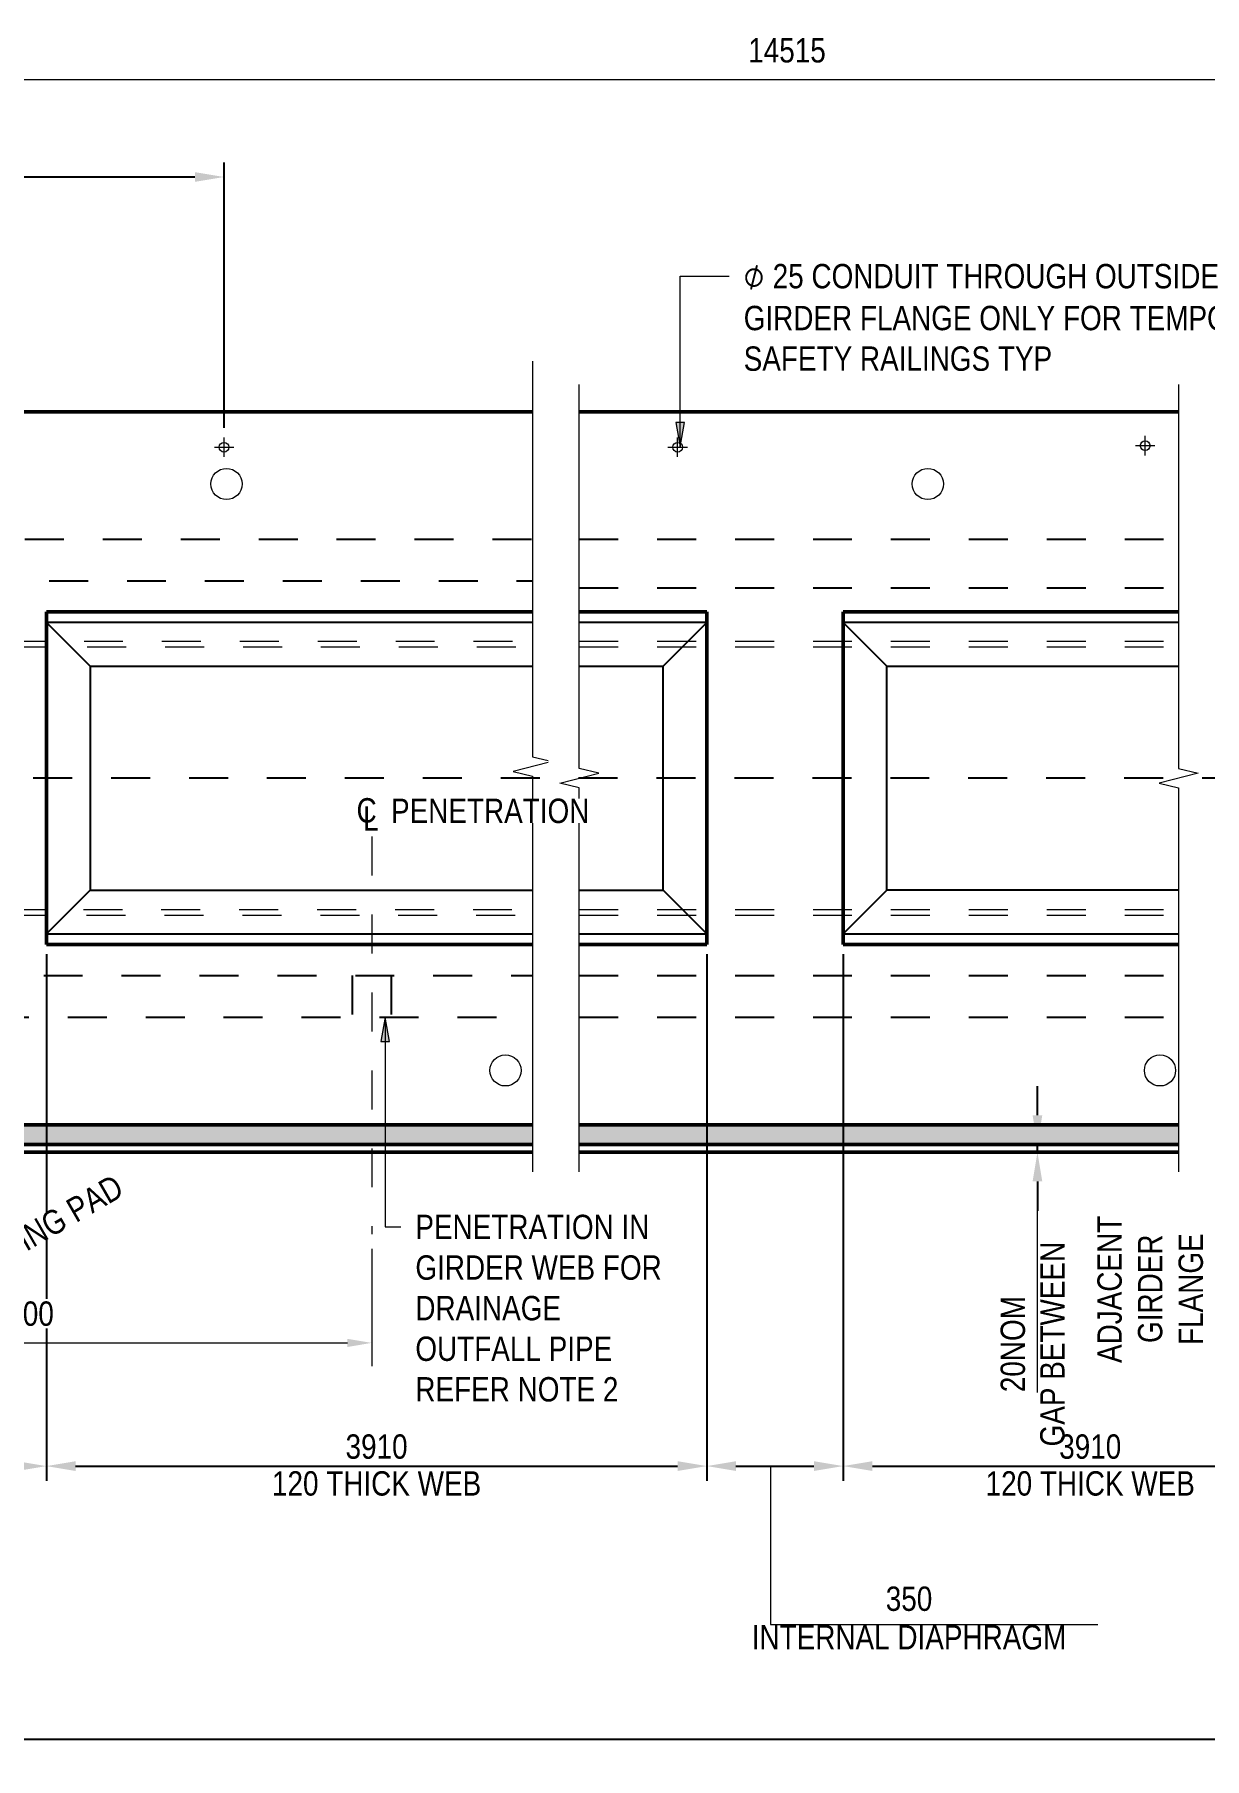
# Model space of a CAD drawing. Header units: metres. Extents: x 17.8 to 37.4, y 3.4 to 57.8.
# Drawn here: x 20.697 to 23.7, y 53.152 to 57.576 of the extents above; entities that cross this region are included whole.
import ezdxf

# ---------------------------------------------------------------- set-up
doc = ezdxf.new("R2010")
doc.units = ezdxf.units.M
doc.linetypes.add('JacobsCenter', pattern=[0.015, 0.009, -0.0015, 0.003, -0.0015])
doc.linetypes.add('JacobsDash', pattern=[0.0045, 0.003, -0.0015])
doc.layers.get('Defpoints').update_dxf_attribs({"color": 41})
for name, color, linetype, lineweight in [('A-ANNO-DIMS', 7, 'Continuous', 9), ('A-ANNO-NOTE', 7, 'Continuous', 9), ('A-DETL', 7, 'Continuous', 13), ('A-DETL-GENF', 7, 'Continuous', 9), ('G-ANNO-TEXT', 7, 'Continuous', 9)]:
    doc.layers.add(name, color=color, linetype=linetype, lineweight=lineweight)
doc.styles.add('Arial Narrow', font='ARIALN.TTF', dxfattribs={"height": 0.0625})
doc.styles.add('Arial Narrow_2', font='ARIALN.TTF', dxfattribs={"height": 0.0025})
doc.styles.add('Segoe UI Symbol', font='seguisym.ttf', dxfattribs={"height": 0.0625})
doc.dimstyles.new('____ddd____', dxfattribs={"dimscale": 0.3048, "dimtxt": 0.063964, "dimasz": 0.246063, "dimexe": 0.123031, "dimexo": 0.082021, "dimgap": 0.04101, "dimtad": 1, "dimdec": 0, "dimlfac": 1000, "dimzin": 0, "dimdsep": 46, "dimtxsty": 'Arial Narrow', "dimsah": 1, "dimcen": 0.09, "dimaunit": 1, "dimadec": 4, "dimazin": 0, "dimtfac": 1, "dimtdec": 4, "dimtix": 1, "dimtmove": 0, "dimatfit": 3, "dimfxl": 1, "dimtvp": 1, "dimtolj": 1, "dimtzin": 0, "dimarcsym": 2})
doc.dimstyles.new('____ddd_____1', dxfattribs={"dimscale": 0.3048, "dimtxt": 0.063964, "dimasz": 0.246063, "dimexe": 0.123031, "dimexo": 0.082021, "dimgap": 0.04101, "dimtad": 1, "dimdec": 0, "dimlfac": 1000, "dimzin": 0, "dimdsep": 46, "dimtxsty": 'Arial Narrow', "dimsah": 1, "dimcen": 0.09, "dimaunit": 1, "dimadec": 4, "dimazin": 0, "dimtfac": 1, "dimtdec": 4, "dimtix": 1, "dimtmove": 2, "dimatfit": 3, "dimfxl": 1, "dimtvp": 1, "dimtolj": 1, "dimtzin": 0, "dimarcsym": 2})
doc.dimstyles.new('Dimension_Standard_O__mm_', dxfattribs={"dimscale": 0.3048, "dimtxt": 0.063964, "dimasz": 0.205052, "dimexe": 0.19685, "dimexo": 0.123031, "dimgap": 0.123031, "dimtad": 1, "dimdec": 0, "dimlfac": 1000, "dimzin": 0, "dimdsep": 46, "dimtxsty": 'Arial Narrow', "dimsah": 1, "dimcen": 0.09, "dimaunit": 1, "dimadec": 4, "dimazin": 0, "dimtfac": 1, "dimtdec": 4, "dimtix": 1, "dimtmove": 0, "dimatfit": 3, "dimfxl": 1, "dimtvp": 1, "dimtfill": 1, "dimtolj": 1, "dimtzin": 0, "dimlwd": 18, "dimlwe": 18, "dimarcsym": 2})

# ---------------------------------------------------------------- blocks, each defined once
blk = doc.blocks.new('CS_DET_BreakLine_ViewScale - Std Break-9381195-DRG-2873092 - 1815 SUPER-T GIRDER_CONCRETE_EDGE GIRDERS_PLAN')
at = {"layer": 'A-DETL-GENF'}
for p, q in [((0.9775, 0.05), (0.965, 0)), ((1, -0.0399), (0.9775, 0.05)), ((0.965, 0), (-0.05, 0)), ((1.015, 0), (1.005, -0.0399)), ((2.03, 0), (1.015, 0))]:
    blk.add_line(p, q, dxfattribs=at)
blk = doc.blocks.new('CS_DET_BreakLine_ViewScale - Std Break-5073521-DRG-2873092 - 1815 SUPER-T GIRDER_CONCRETE_EDGE GIRDERS_PLAN')
at = {"layer": 'A-DETL-GENF'}
for p, q in [((0.9475, 0.05), (0.935, 0)), ((0.9725, -0.05), (0.9475, 0.05)), ((0.935, 0), (-0.05, 0)), ((0.985, 0), (0.9725, -0.05)), ((1.97, 0), (0.985, 0))]:
    blk.add_line(p, q, dxfattribs=at)
blk = doc.blocks.new('CS_DET_BreakLine_ViewScale - Std Break-V2-DRG-2873092 - 1815 SUPER-T GIRDER_CONCRETE_EDGE GIRDERS_PLAN')
at = {"layer": 'A-DETL-GENF'}
for p, q in [((0.9475, 0.05), (0.935, 0)), ((0.9725, -0.05), (0.9475, 0.05)), ((0.935, 0), (-0.05, 0)), ((0.985, 0), (0.9725, -0.05)), ((1.97, 0), (0.985, 0))]:
    blk.add_line(p, q, dxfattribs=at)
blk = doc.blocks.new('DIMBLOCK47-DRG-2873092 - 1815 SUPER-T GIRDER_CONCRETE_EDGE GIRDERS_PLAN')
at = {"layer": 'A-ANNO-DIMS', "color": 0, "lineweight": -2, "transparency": 16777216}
for p, q in [((19.2271, 55.6428), (19.2271, 53.8648)), ((20.7271, 55.2161), (20.7271, 53.8648)), ((19.3021, 53.9023), (20.6521, 53.9023))]:
    blk.add_line(p, q, dxfattribs=at)
at = {"layer": 'A-ANNO-DIMS', "color": 0, "transparency": 16777216}
for points in [[(19.3021, 53.9148), (19.3021, 53.8898), (19.2271, 53.9023)], [(20.6521, 53.9148), (20.6521, 53.8898), (20.7271, 53.9023)]]:
    blk.add_solid(points, dxfattribs=at)
at = {"layer": 'Defpoints', "color": 0, "transparency": 16777216}
for p in [(19.2271, 55.6678), (20.7271, 55.2411), (20.7271, 53.9023)]:
    blk.add_point(p, dxfattribs=at)
at = {"layer": 'A-ANNO-DIMS', "color": 0, "transparency": 16777216, "char_height": 0.0625, "width": 0.497095, "attachment_point": 5, "style": 'Arial Narrow'}
for s, insert in [('\\A1;1500', (19.9771, 53.9467)), ('\\A1;END BLOCK', (19.9771, 53.8574))]:
    blk.add_mtext(s, dxfattribs=dict(at, insert=insert))
blk = doc.blocks.new('DIMBLOCK48-DRG-2873092 - 1815 SUPER-T GIRDER_CONCRETE_EDGE GIRDERS_PLAN')
at = {"layer": 'A-ANNO-DIMS', "color": 0, "lineweight": -2, "transparency": 16777216}
for p, q in [((20.7271, 55.2161), (20.7271, 53.8648)), ((22.4221, 55.2161), (22.4221, 53.8648)), ((20.8021, 53.9023), (22.3471, 53.9023))]:
    blk.add_line(p, q, dxfattribs=at)
at = {"layer": 'A-ANNO-DIMS', "color": 0, "transparency": 16777216}
for points in [[(20.8021, 53.9148), (20.8021, 53.8898), (20.7271, 53.9023)], [(22.3471, 53.9148), (22.3471, 53.8898), (22.4221, 53.9023)]]:
    blk.add_solid(points, dxfattribs=at)
at = {"layer": 'Defpoints', "color": 0, "transparency": 16777216}
for p in [(20.7271, 55.2411), (22.4221, 55.2411), (22.4221, 53.9023)]:
    blk.add_point(p, dxfattribs=at)
at = {"layer": 'A-ANNO-DIMS', "color": 0, "transparency": 16777216, "char_height": 0.0625, "width": 0.670104, "attachment_point": 5, "style": 'Arial Narrow'}
for s, insert in [('\\A1;3910\u200e', (21.5746, 53.952)), ('\\A1;120 THICK WEB ', (21.5746, 53.8574))]:
    blk.add_mtext(s, dxfattribs=dict(at, insert=insert))
blk = doc.blocks.new('DIMBLOCK49-DRG-2873092 - 1815 SUPER-T GIRDER_CONCRETE_EDGE GIRDERS_PLAN')
at = {"layer": 'A-ANNO-DIMS', "color": 0, "lineweight": -2, "transparency": 16777216}
for p, q in [((22.4221, 55.2161), (22.4221, 53.8648)), ((22.7721, 55.2161), (22.7721, 53.8648)), ((22.4971, 53.9023), (22.6971, 53.9023))]:
    blk.add_line(p, q, dxfattribs=at)
at = {"layer": 'A-ANNO-DIMS', "color": 0, "transparency": 16777216}
for points in [[(22.4971, 53.9148), (22.4971, 53.8898), (22.4221, 53.9023)], [(22.6971, 53.9148), (22.6971, 53.8898), (22.7721, 53.9023)]]:
    blk.add_solid(points, dxfattribs=at)
at = {"layer": 'Defpoints', "color": 0, "transparency": 16777216}
for p in [(22.4221, 55.2411), (22.7721, 55.2411), (22.7721, 53.9023)]:
    blk.add_point(p, dxfattribs=at)
at = {"layer": 'A-ANNO-DIMS', "color": 0, "transparency": 16777216, "insert": (22.9412, 53.5615), "char_height": 0.0625, "width": 0.971041, "attachment_point": 5, "line_spacing_factor": 0.974696, "style": 'Arial Narrow'}
blk.add_mtext('\\A1;350', dxfattribs=at)
at = {"layer": 'A-ANNO-DIMS', "color": 0, "transparency": 16777216, "insert": (22.9412, 53.4625), "char_height": 0.0625, "width": 0.971041, "attachment_point": 5, "style": 'Arial Narrow'}
blk.add_mtext('\\A1;INTERNAL DIAPHRAGM', dxfattribs=at)
blk = doc.blocks.new('DIMBLOCK50-DRG-2873092 - 1815 SUPER-T GIRDER_CONCRETE_EDGE GIRDERS_PLAN')
at = {"layer": 'A-ANNO-DIMS', "color": 0, "lineweight": -2, "transparency": 16777216}
for p, q in [((24.0405, 55.2438), (24.0405, 53.8648)), ((22.7721, 55.2161), (22.7721, 53.8648)), ((22.8471, 53.9023), (23.9655, 53.9023))]:
    blk.add_line(p, q, dxfattribs=at)
at = {"layer": 'A-ANNO-DIMS', "color": 0, "transparency": 16777216}
for points in [[(22.8471, 53.9148), (22.8471, 53.8898), (22.7721, 53.9023)], [(23.9655, 53.9148), (23.9655, 53.8898), (24.0405, 53.9023)]]:
    blk.add_solid(points, dxfattribs=at)
at = {"layer": 'Defpoints', "color": 0, "transparency": 16777216}
for p in [(24.0405, 55.2688), (22.7721, 55.2411), (24.0405, 53.9023)]:
    blk.add_point(p, dxfattribs=at)
at = {"layer": 'A-ANNO-DIMS', "color": 0, "transparency": 16777216, "char_height": 0.0625, "width": 0.645736, "attachment_point": 5, "style": 'Arial Narrow'}
for s, insert in [('\\A1;3910\u200e', (23.4063, 53.952)), ('\\A1;120 THICK WEB', (23.4063, 53.8574))]:
    blk.add_mtext(s, dxfattribs=dict(at, insert=insert))
blk = doc.blocks.new('DIMBLOCK70-DRG-2873092 - 1815 SUPER-T GIRDER_CONCRETE_EDGE GIRDERS_PLAN')
at = {"layer": 'A-ANNO-DIMS', "color": 0, "lineweight": -2, "transparency": 16777216}
for p, q in [((19.2271, 55.6428), (19.2271, 53.1638)), ((35.9079, 55.6428), (35.9079, 53.1638)), ((19.3021, 53.2013), (35.8329, 53.2013))]:
    blk.add_line(p, q, dxfattribs=at)
at = {"layer": 'A-ANNO-DIMS', "color": 0, "transparency": 16777216}
for points in [[(19.3021, 53.2138), (19.3021, 53.1888), (19.2271, 53.2013)], [(35.8329, 53.2138), (35.8329, 53.1888), (35.9079, 53.2013)]]:
    blk.add_solid(points, dxfattribs=at)
at = {"layer": 'Defpoints', "color": 0, "transparency": 16777216}
for p in [(19.2271, 55.6678), (35.9079, 55.6678), (35.9079, 53.2013)]:
    blk.add_point(p, dxfattribs=at)
at = {"layer": 'A-ANNO-DIMS', "color": 0, "transparency": 16777216, "insert": (27.5675, 53.245), "char_height": 0.0625, "width": 0.264386, "attachment_point": 5, "style": 'Arial Narrow'}
blk.add_mtext("\\A1;DIM 'L'", dxfattribs=at)
blk = doc.blocks.new('DIMBLOCK75-DRG-2873092 - 1815 SUPER-T GIRDER_CONCRETE_EDGE GIRDERS_PLAN')
at = {"layer": 'A-ANNO-DIMS', "color": 0, "lineweight": -2, "transparency": 16777216}
for p, q in [((19.7832, 57.0909), (19.7832, 57.2482)), ((19.8582, 57.2107), (21.1082, 57.2107)), ((21.1832, 56.5672), (21.1832, 57.2482))]:
    blk.add_line(p, q, dxfattribs=at)
at = {"layer": 'A-ANNO-DIMS', "color": 0, "transparency": 16777216}
for points in [[(19.8582, 57.2232), (19.8582, 57.1982), (19.7832, 57.2107)], [(21.1082, 57.2232), (21.1082, 57.1982), (21.1832, 57.2107)]]:
    blk.add_solid(points, dxfattribs=at)
at = {"layer": 'Defpoints', "color": 0, "transparency": 16777216}
for p in [(21.1832, 57.2107), (19.7832, 57.0659), (21.1832, 56.5422)]:
    blk.add_point(p, dxfattribs=at)
at = {"layer": 'A-ANNO-DIMS', "color": 0, "transparency": 16777216, "char_height": 0.0625, "width": 0.190066, "attachment_point": 5, "style": 'Arial Narrow'}
for s, insert in [('\\A1;1400', (20.4832, 57.2551)), ('\\A1;TYP', (20.4832, 57.1669))]:
    blk.add_mtext(s, dxfattribs=dict(at, insert=insert))
blk = doc.blocks.new('DIMBLOCK80-DRG-2873092 - 1815 SUPER-T GIRDER_CONCRETE_EDGE GIRDERS_PLAN')
at = {"layer": 'A-ANNO-DIMS', "color": 0, "lineweight": -2, "transparency": 16777216}
for p, q in [((23.2708, 54.8028), (23.2708, 54.8778)), ((23.2428, 54.7278), (23.3083, 54.7278)), ((23.2428, 54.7078), (23.3083, 54.7078)), ((23.2708, 54.7078), (23.2708, 54.7278)), ((23.2708, 54.6328), (23.2708, 54.5578))]:
    blk.add_line(p, q, dxfattribs=at)
at = {"layer": 'A-ANNO-DIMS', "color": 0, "transparency": 16777216}
for points in [[(23.2583, 54.8028), (23.2833, 54.8028), (23.2708, 54.7278)], [(23.2583, 54.6328), (23.2833, 54.6328), (23.2708, 54.7078)]]:
    blk.add_solid(points, dxfattribs=at)
at = {"layer": 'Defpoints', "color": 0, "transparency": 16777216}
for p in [(23.2178, 54.7278), (23.2178, 54.7078), (23.2708, 54.7278)]:
    blk.add_point(p, dxfattribs=at)
at = {"layer": 'A-ANNO-DIMS', "color": 0, "transparency": 16777216, "insert": (23.2588, 54.2153), "char_height": 0.0625, "width": 0.631116, "attachment_point": 5, "rotation": 90, "line_spacing_factor": 0.974696, "style": 'Arial Narrow'}
blk.add_mtext('\\A1;20NOM\\PGAP BETWEEN', dxfattribs=at)
blk = doc.blocks.new('DIMBLOCK84-DRG-2873092 - 1815 SUPER-T GIRDER_CONCRETE_EDGE GIRDERS_PLAN')
at = {"layer": 'A-ANNO-DIMS', "color": 0, "lineweight": 18, "transparency": 16777216}
for p, q in [((19.2271, 55.7053), (19.2271, 57.5207)), ((26.0289, 56.3688), (26.0289, 57.5207)), ((19.2896, 57.4607), (25.9664, 57.4607))]:
    blk.add_line(p, q, dxfattribs=at)
at = {"layer": 'A-ANNO-DIMS', "color": 0, "transparency": 16777216}
for points in [[(19.2896, 57.4711), (19.2896, 57.4503), (19.2271, 57.4607)], [(25.9664, 57.4711), (25.9664, 57.4503), (26.0289, 57.4607)]]:
    blk.add_solid(points, dxfattribs=at)
at = {"layer": 'Defpoints', "color": 0, "transparency": 16777216}
for p in [(26.0289, 57.4607), (26.0289, 56.3313), (19.2271, 55.6678)]:
    blk.add_point(p, dxfattribs=at)
at = {"layer": 'A-ANNO-DIMS', "color": 0, "lineweight": 18, "transparency": 16777216, "insert": (22.628, 57.5354), "char_height": 0.0625, "width": 0.237582, "attachment_point": 5, "style": 'Arial Narrow', "bg_fill": 3, "box_fill_scale": 1.1, "bg_fill_color": 256, "bg_fill_true_color": 13158600, "bg_fill_transparency": 0}
blk.add_mtext('\\A1;14515\u200e', dxfattribs=at)
blk = doc.blocks.new('CS_Annot_Centreline Symbol2 - CS_Annot_Centreline Symbol-5074296-DRG-2873092 - 1815 SUPER-T GIRDER_CONCRETE_EDGE GIRDERS_PLAN')
at = {"layer": 'A-ANNO-NOTE', "char_height": 0.0025, "attachment_point": 1, "style": 'Arial Narrow_2'}
for s, insert, width in [('C  ', (-0.00109, 0.00476), 0.0044093), ('L', (-0.00041, 0.00392), 0.0019241)]:
    blk.add_mtext(s, dxfattribs=dict(at, insert=insert, width=width))
blk = doc.blocks.new('DIMBLOCK86-DRG-2873092 - 1815 SUPER-T GIRDER_CONCRETE_EDGE GIRDERS_PLAN')
at = {"layer": 'A-ANNO-DIMS', "color": 0, "lineweight": 18, "transparency": 16777216}
for p, q in [((19.771, 54.6903), (19.771, 54.1585)), ((21.5621, 54.4603), (21.5621, 54.1585)), ((19.8335, 54.2185), (21.4996, 54.2185))]:
    blk.add_line(p, q, dxfattribs=at)
at = {"layer": 'A-ANNO-DIMS', "color": 0, "transparency": 16777216}
for points in [[(19.8335, 54.2289), (19.8335, 54.208), (19.771, 54.2185)], [(21.4996, 54.2289), (21.4996, 54.208), (21.5621, 54.2185)]]:
    blk.add_solid(points, dxfattribs=at)
at = {"layer": 'Defpoints', "color": 0, "transparency": 16777216}
for p in [(19.771, 54.7278), (21.5621, 54.4978), (21.5621, 54.2185)]:
    blk.add_point(p, dxfattribs=at)
at = {"layer": 'A-ANNO-DIMS', "color": 0, "lineweight": 18, "transparency": 16777216, "insert": (20.6666, 54.2932), "char_height": 0.0625, "width": 0.190066, "attachment_point": 5, "style": 'Arial Narrow', "bg_fill": 3, "box_fill_scale": 1.1, "bg_fill_color": 256, "bg_fill_true_color": 13158600, "bg_fill_transparency": 0}
blk.add_mtext('\\A1;2100\u200e', dxfattribs=at)

msp = doc.modelspace()

# ---------------------------------------------------------------- hatches: boundary and pattern name
at = {"layer": 'A-DETL-GENF', "true_color": 0xd8d8d8}
for points in [[(21.9248544, 54.7278177), (21.9748544, 54.7278177), (21.9748544, 54.7778177), (19.742107, 54.7778177), (19.7710401, 54.7278177)], [(22.0947787, 54.7278177), (23.6330454, 54.7278177), (23.6330454, 54.7778177), (22.0947787, 54.7778177)]]:
    msp.add_hatch(color=254, dxfattribs=at).paths.add_polyline_path(points)
at = {"layer": 'G-ANNO-TEXT'}
for points in [[(22.3534797, 56.5182615), (22.3645001, 56.5807615), (22.3424592, 56.5807615)], [(21.5964553, 55.0544327), (21.5854348, 54.9919327), (21.6074757, 54.9919327)]]:
    msp.add_hatch(color=256, dxfattribs=at).paths.add_polyline_path(points)

# ---------------------------------------------------------------- linework, layer by layer
at = {"layer": 'A-DETL', "lineweight": 50}
for p, q in [((18.683221, 56.6078177), (21.9748544, 56.6078177)), ((22.0947787, 56.6078177), (23.6330454, 56.6078177)), ((20.7270991, 56.0948158), (20.7270991, 55.2411496)), ((21.9748544, 56.0948158), (20.7270991, 56.0948158)), ((22.4220991, 56.0948158), (22.0947787, 56.0948158)), ((22.4220991, 55.2411496), (22.4220991, 56.0948158)), ((22.7720991, 56.0948158), (22.7720991, 55.2411496)), ((23.6330454, 56.0948158), (22.7720991, 56.0948158)), ((20.7270991, 55.2411496), (21.9748544, 55.2411496)), ((22.0947787, 55.2411496), (22.4220991, 55.2411496)), ((22.7720991, 55.2411496), (23.6330454, 55.2411496)), ((21.9748544, 54.7778177), (19.742107, 54.7778177)), ((22.0947787, 54.7778177), (23.6330454, 54.7778177)), ((19.7710401, 54.7278177), (21.9748544, 54.7278177)), ((21.9748544, 54.7078177), (19.7826133, 54.7078177)), ((22.0947787, 54.7278177), (23.6330454, 54.7278177)), ((22.0947787, 54.7078177), (23.6330454, 54.7078177))]:
    msp.add_line(p, q, dxfattribs=at)
at = {"layer": 'A-DETL', "linetype": 'JacobsCenter', "lineweight": 9}
for p, q in [((21.1582212, 56.5171883), (21.2082212, 56.5171883)), ((21.183221, 56.4921885), (21.183221, 56.5421885)), ((22.3223118, 56.5171883), (22.3723118, 56.5171883)), ((22.3473116, 56.4921885), (22.3473116, 56.5421885)), ((23.5223048, 56.5212852), (23.5723048, 56.5212852)), ((23.5473046, 56.4962855), (23.5473046, 56.5462855))]:
    msp.add_line(p, q, dxfattribs=at)
at = {"layer": 'A-DETL', "linetype": 'JacobsDash', "lineweight": 25}
for p, q in [((18.8720886, 56.2813177), (21.9748544, 56.2813177)), ((22.0947787, 56.2813177), (23.6330454, 56.2813177)), ((18.9340662, 56.1742127), (21.9748544, 56.1742127)), ((22.0947787, 56.1562108), (23.6330454, 56.1562108)), ((19.5201293, 55.1614226), (21.9748544, 55.1614226)), ((21.512107, 55.1614226), (21.512107, 55.0543177)), ((21.612107, 55.1614226), (21.612107, 55.0543177)), ((22.0947787, 55.1614226), (23.6330454, 55.1614226)), ((19.5821069, 55.0543177), (21.9748544, 55.0543177)), ((22.0947787, 55.0543177), (23.6330454, 55.0543177))]:
    msp.add_line(p, q, dxfattribs=at)
at = {"layer": 'A-DETL', "lineweight": 25}
for p, q in [((20.7270991, 56.0671173), (20.8390991, 55.9552421)), ((21.9748544, 56.0671173), (20.7270991, 56.0671173)), ((22.4220991, 56.0671173), (22.0947787, 56.0671173)), ((22.3100991, 55.9552421), (22.4220991, 56.0671173)), ((22.7720991, 56.0671173), (22.8840991, 55.9552421)), ((23.6330454, 56.0671173), (22.7720991, 56.0671173)), ((20.8390991, 55.9552421), (21.9748544, 55.9552421)), ((20.8390991, 55.9552421), (20.8390991, 55.3803932)), ((22.0947787, 55.9552421), (22.3100991, 55.9552421)), ((22.3100991, 55.3803932), (22.3100991, 55.9552421)), ((22.8840991, 55.3803932), (22.8840991, 55.9552421)), ((22.8840991, 55.9552421), (23.6330454, 55.9552421)), ((20.8390991, 55.3803932), (20.7270991, 55.268518)), ((20.8390991, 55.3803932), (21.9748544, 55.3803932)), ((22.0947787, 55.3803932), (22.3100991, 55.3803932)), ((22.4220991, 55.268518), (22.3100991, 55.3803932)), ((22.8840991, 55.3803932), (22.7720991, 55.268518)), ((23.6330454, 55.3803932), (22.8840991, 55.3803932)), ((20.7270991, 55.268518), (21.9748544, 55.268518)), ((22.0947787, 55.268518), (22.4220991, 55.268518)), ((22.7720991, 55.268518), (23.6330454, 55.268518))]:
    msp.add_line(p, q, dxfattribs=at)
at = {"layer": 'A-DETL', "color": 8, "linetype": 'JacobsDash', "lineweight": 18, "true_color": 0x808080}
for p, q in [((19.0236737, 56.0193596), (21.9748544, 56.0193596)), ((22.0947787, 56.0193596), (23.6330454, 56.0193596)), ((19.0319058, 56.0051335), (21.9748544, 56.0051335)), ((22.0947787, 56.0051335), (23.6330454, 56.0051335)), ((19.4220986, 55.3308319), (21.9748544, 55.3308319)), ((19.4303307, 55.3166058), (21.9748544, 55.3166058)), ((22.0947787, 55.3308319), (23.6330454, 55.3308319)), ((22.0947787, 55.3166058), (23.6330454, 55.3166058))]:
    msp.add_line(p, q, dxfattribs=at)
at = {"layer": 'A-DETL', "linetype": 'JacobsCenter', "lineweight": 25}
msp.add_line((24.993264, 55.6678177), (17.9965473, 55.6678177), dxfattribs=at)
at = {"layer": 'A-DETL', "linetype": 'JacobsCenter'}
msp.add_line((21.562107, 55.5178177), (21.562107, 54.4978177), dxfattribs=at)
at = {"layer": 'A-DETL', "lineweight": 18}
for p, q in [((23.270825, 54.0908381), (23.270825, 54.5908381)), ((22.5859677, 53.9010104), (22.5859677, 53.4960104)), ((22.5859677, 53.4960104), (23.4259677, 53.4960104))]:
    msp.add_line(p, q, dxfattribs=at)
for centre in [(21.1832211, 56.5171878), (22.3473117, 56.5171878), (23.5473047, 56.5212848)]:
    msp.add_circle(centre, 0.0125, dxfattribs=at)
at = {"layer": 'A-DETL'}
for centre in [(21.1894344, 56.4228177), (22.9894344, 56.4228177), (21.9053208, 54.9178177), (23.5853208, 54.9178177)]:
    msp.add_circle(centre, 0.04, dxfattribs=at)
at = {"layer": 'G-ANNO-TEXT'}
for p, q in [((22.3534797, 56.9562479), (22.4793711, 56.9562479)), ((22.3534797, 56.5182615), (22.3534797, 56.9562479)), ((22.3645001, 56.5807615), (22.3424592, 56.5807615)), ((22.3424592, 56.5807615), (22.3534797, 56.5182615)), ((22.3534797, 56.5182615), (22.3645001, 56.5807615)), ((21.5964553, 55.0544327), (21.5854348, 54.9919327)), ((21.6074757, 54.9919327), (21.5964553, 55.0544327)), ((21.5964553, 55.0544327), (21.5964553, 54.516092)), ((21.5854348, 54.9919327), (21.6074757, 54.9919327)), ((21.5964553, 54.516092), (21.6366329, 54.516092))]:
    msp.add_line(p, q, dxfattribs=at)

# ---------------------------------------------------------------- block references
at = {"layer": 'A-ANNO-NOTE', "xscale": 25, "yscale": 25, "zscale": 25}
msp.add_blockref('CS_Annot_Centreline Symbol2 - CS_Annot_Centreline Symbol-5074296-DRG-2873092 - 1815 SUPER-T GIRDER_CONCRETE_EDGE GIRDERS_PLAN', (21.5504173, 55.4975733), dxfattribs=at)
at = {"layer": 'A-DETL-GENF'}
for name, p, rotation in [('CS_DET_BreakLine_ViewScale - Std Break-9381195-DRG-2873092 - 1815 SUPER-T GIRDER_CONCRETE_EDGE GIRDERS_PLAN', (21.9748544, 54.7078177), 90.00000000000017), ('CS_DET_BreakLine_ViewScale - Std Break-5073521-DRG-2873092 - 1815 SUPER-T GIRDER_CONCRETE_EDGE GIRDERS_PLAN', (22.0947787, 56.6278177), 270.0000000000006), ('CS_DET_BreakLine_ViewScale - Std Break-V2-DRG-2873092 - 1815 SUPER-T GIRDER_CONCRETE_EDGE GIRDERS_PLAN', (23.6330454, 54.7078177), 90.00000000000017)]:
    msp.add_blockref(name, p, dxfattribs=dict(at, rotation=rotation))

# ---------------------------------------------------------------- texts
at = {"layer": 'G-ANNO-TEXT', "char_height": 0.0625, "attachment_point": 1, "bg_fill": 3, "box_fill_scale": 1, "bg_fill_color": 256, "bg_fill_transparency": 0}
for s, insert, style in [('\\fSegoe UI Symbol|b0|i0|c254|p34|;⌀', (22.5168711, 56.9874979), 'Segoe UI Symbol'), ('GIRDER FLANGE ONLY FOR TEMPORARY ', (22.5168711, 56.880011), 'Arial Narrow'), ('SAFETY RAILINGS TYP', (22.5168711, 56.7758313), 'Arial Narrow')]:
    msp.add_mtext(s, dxfattribs=dict(at, insert=insert, style=style))

# ---------------------------------------------------------------- dimensions: what is measured, and where the dimension line sits
at = {"layer": 'A-ANNO-DIMS'}
for base, p1, p2, text, override, picture, middle in [((21.183221, 57.2106945), (19.783221, 57.0658984), (21.183221, 56.5421885), '<>\\XTYP', {"dimpost": '<>', "dimfxl": 1.494748}, 'DIMBLOCK75-DRG-2873092 - 1815 SUPER-T GIRDER_CONCRETE_EDGE GIRDERS_PLAN', (20.483221, 57.2106945)), ((20.7270991, 53.9022701), (19.2270977, 55.6678177), (20.7270991, 55.2411496), '<>\\XEND BLOCK', {"dimpost": '<>', "dimfxl": 1.559503}, 'DIMBLOCK47-DRG-2873092 - 1815 SUPER-T GIRDER_CONCRETE_EDGE GIRDERS_PLAN', (19.9770984, 53.9022701)), ((35.9079433, 53.2012597), (19.2270977, 55.6678177), (35.9079433, 55.6678177), "DIM 'L'", {"dimpost": '<>', "dimfxl": 16.680846}, 'DIMBLOCK70-DRG-2873092 - 1815 SUPER-T GIRDER_CONCRETE_EDGE GIRDERS_PLAN', (27.5675205, 53.245031)), ((24.0405175, 53.9022701), (22.7720991, 55.2411496), (24.0405175, 55.2688482), '3910\u200e\\X120 THICK WEB', {"dimpost": '<>', "dimfxl": 1.268721}, 'DIMBLOCK50-DRG-2873092 - 1815 SUPER-T GIRDER_CONCRETE_EDGE GIRDERS_PLAN', (23.4063083, 53.9022701)), ((22.4220991, 53.9022701), (20.7270991, 55.2411496), (22.4220991, 55.2411496), '3910\u200e\\X120 THICK WEB ', {"dimpost": '<>', "dimfxl": 1.695}, 'DIMBLOCK48-DRG-2873092 - 1815 SUPER-T GIRDER_CONCRETE_EDGE GIRDERS_PLAN', (21.5745991, 53.9022701))]:
    dim = msp.add_linear_dim(base=base, p1=p1, p2=p2, text=text, dimstyle='____ddd____', override=override, dxfattribs=at)
    dim.commit()
    dim.dimension.update_dxf_attribs({"geometry": picture, "text_midpoint": middle})
dim = msp.add_linear_dim(base=(22.7720991, 53.9022701), p1=(22.4220991, 55.2411496), p2=(22.7720991, 55.2411496), text='<>\\XINTERNAL DIAPHRAGM', dimstyle='____ddd_____1', override={"dimpost": '<>', "dimfxl": 0.35}, dxfattribs=at)
dim.commit()
dim.dimension.update_dxf_attribs({"geometry": 'DIMBLOCK49-DRG-2873092 - 1815 SUPER-T GIRDER_CONCRETE_EDGE GIRDERS_PLAN', "text_midpoint": (22.9411976, 53.5072888), "dimtype": 160})
dim = msp.add_linear_dim(base=(23.270825, 54.7278177), p1=(23.217792, 54.7078177), p2=(23.217792, 54.7278177), angle=90, text='<>\\XGAP BETWEEN', dimstyle='____ddd_____1', override={"dimpost": '<>NOM', "dimfxl": 0.02}, dxfattribs=at)
dim.commit()
dim.dimension.update_dxf_attribs({"geometry": 'DIMBLOCK80-DRG-2873092 - 1815 SUPER-T GIRDER_CONCRETE_EDGE GIRDERS_PLAN', "text_midpoint": (23.258824, 54.2152667), "dimtype": 160, "text_rotation": 90})

# ---------------------------------------------------------------- next in the draw order: texts
at = {"layer": 'A-ANNO-NOTE', "insert": (21.6116718, 55.6152338), "char_height": 0.0625, "attachment_point": 1, "style": 'Arial Narrow', "bg_fill": 3, "box_fill_scale": 1, "bg_fill_color": 256, "bg_fill_true_color": 13158600, "bg_fill_transparency": 0}
msp.add_mtext('PENETRATION', dxfattribs=at)
at = {"layer": 'A-ANNO-NOTE', "insert": (20.4824321, 54.4128624), "char_height": 0.0625, "attachment_point": 1, "rotation": 30, "style": 'Arial Narrow', "bg_fill": 3, "box_fill_scale": 1, "bg_fill_color": 256, "bg_fill_true_color": 13158600, "bg_fill_transparency": 0}
msp.add_mtext('SEATING PAD', dxfattribs=at)
at = {"layer": 'G-ANNO-TEXT', "insert": (22.5912852, 56.9874979), "char_height": 0.0625, "attachment_point": 1, "style": 'Arial Narrow', "bg_fill": 3, "box_fill_scale": 1, "bg_fill_color": 256, "bg_fill_transparency": 0}
msp.add_mtext('25 CONDUIT THROUGH OUTSIDE ', dxfattribs=at)
at = {"layer": 'G-ANNO-TEXT', "char_height": 0.0625, "attachment_point": 1, "rotation": 90, "style": 'Arial Narrow', "bg_fill": 3, "box_fill_scale": 1, "bg_fill_color": 256, "bg_fill_transparency": 0}
for s, insert in [('ADJACENT ', (23.4246502, 54.1669775)), ('GIRDER ', (23.5288299, 54.2182405)), ('FLANGE', (23.6330095, 54.2132796))]:
    msp.add_mtext(s, dxfattribs=dict(at, insert=insert))
at = {"layer": 'G-ANNO-TEXT', "char_height": 0.0625, "attachment_point": 1, "style": 'Arial Narrow', "bg_fill": 3, "box_fill_scale": 1, "bg_fill_color": 256, "bg_fill_true_color": 13158600, "bg_fill_transparency": 0}
for s, insert in [('PENETRATION IN ', (21.6741329, 54.547342)), ('GIRDER WEB FOR ', (21.6741329, 54.4431623)), ('DRAINAGE ', (21.6741329, 54.3389826)), ('OUTFALL PIPE ', (21.6741329, 54.234803)), ('REFER NOTE 2', (21.6741329, 54.1306233))]:
    msp.add_mtext(s, dxfattribs=dict(at, insert=insert))

# ---------------------------------------------------------------- next in the draw order: dimensions: what is measured, and where the dimension line sits
at = {"layer": 'A-ANNO-DIMS', "lineweight": 18}
for base, p1, p2, text, override, picture, middle in [((26.0289359, 57.4606945), (19.2270977, 55.6678177), (26.0289359, 56.3313177), '14515\u200e', {"dimpost": '<>', "dimfxl": 6.834123}, 'DIMBLOCK84-DRG-2873092 - 1815 SUPER-T GIRDER_CONCRETE_EDGE GIRDERS_PLAN', (22.6280168, 57.5354345)), ((21.562107, 54.2184536), (19.7710401, 54.7278177), (21.562107, 54.4978177), '2100\u200e', {"dimpost": '<>', "dimfxl": 1.805774}, 'DIMBLOCK86-DRG-2873092 - 1815 SUPER-T GIRDER_CONCRETE_EDGE GIRDERS_PLAN', (20.6665735, 54.2931935))]:
    dim = msp.add_linear_dim(base=base, p1=p1, p2=p2, text=text, dimstyle='Dimension_Standard_O__mm_', override=override, dxfattribs=at)
    dim.commit()
    dim.dimension.update_dxf_attribs({"geometry": picture, "text_midpoint": middle})

doc.saveas('drawing.dxf')
